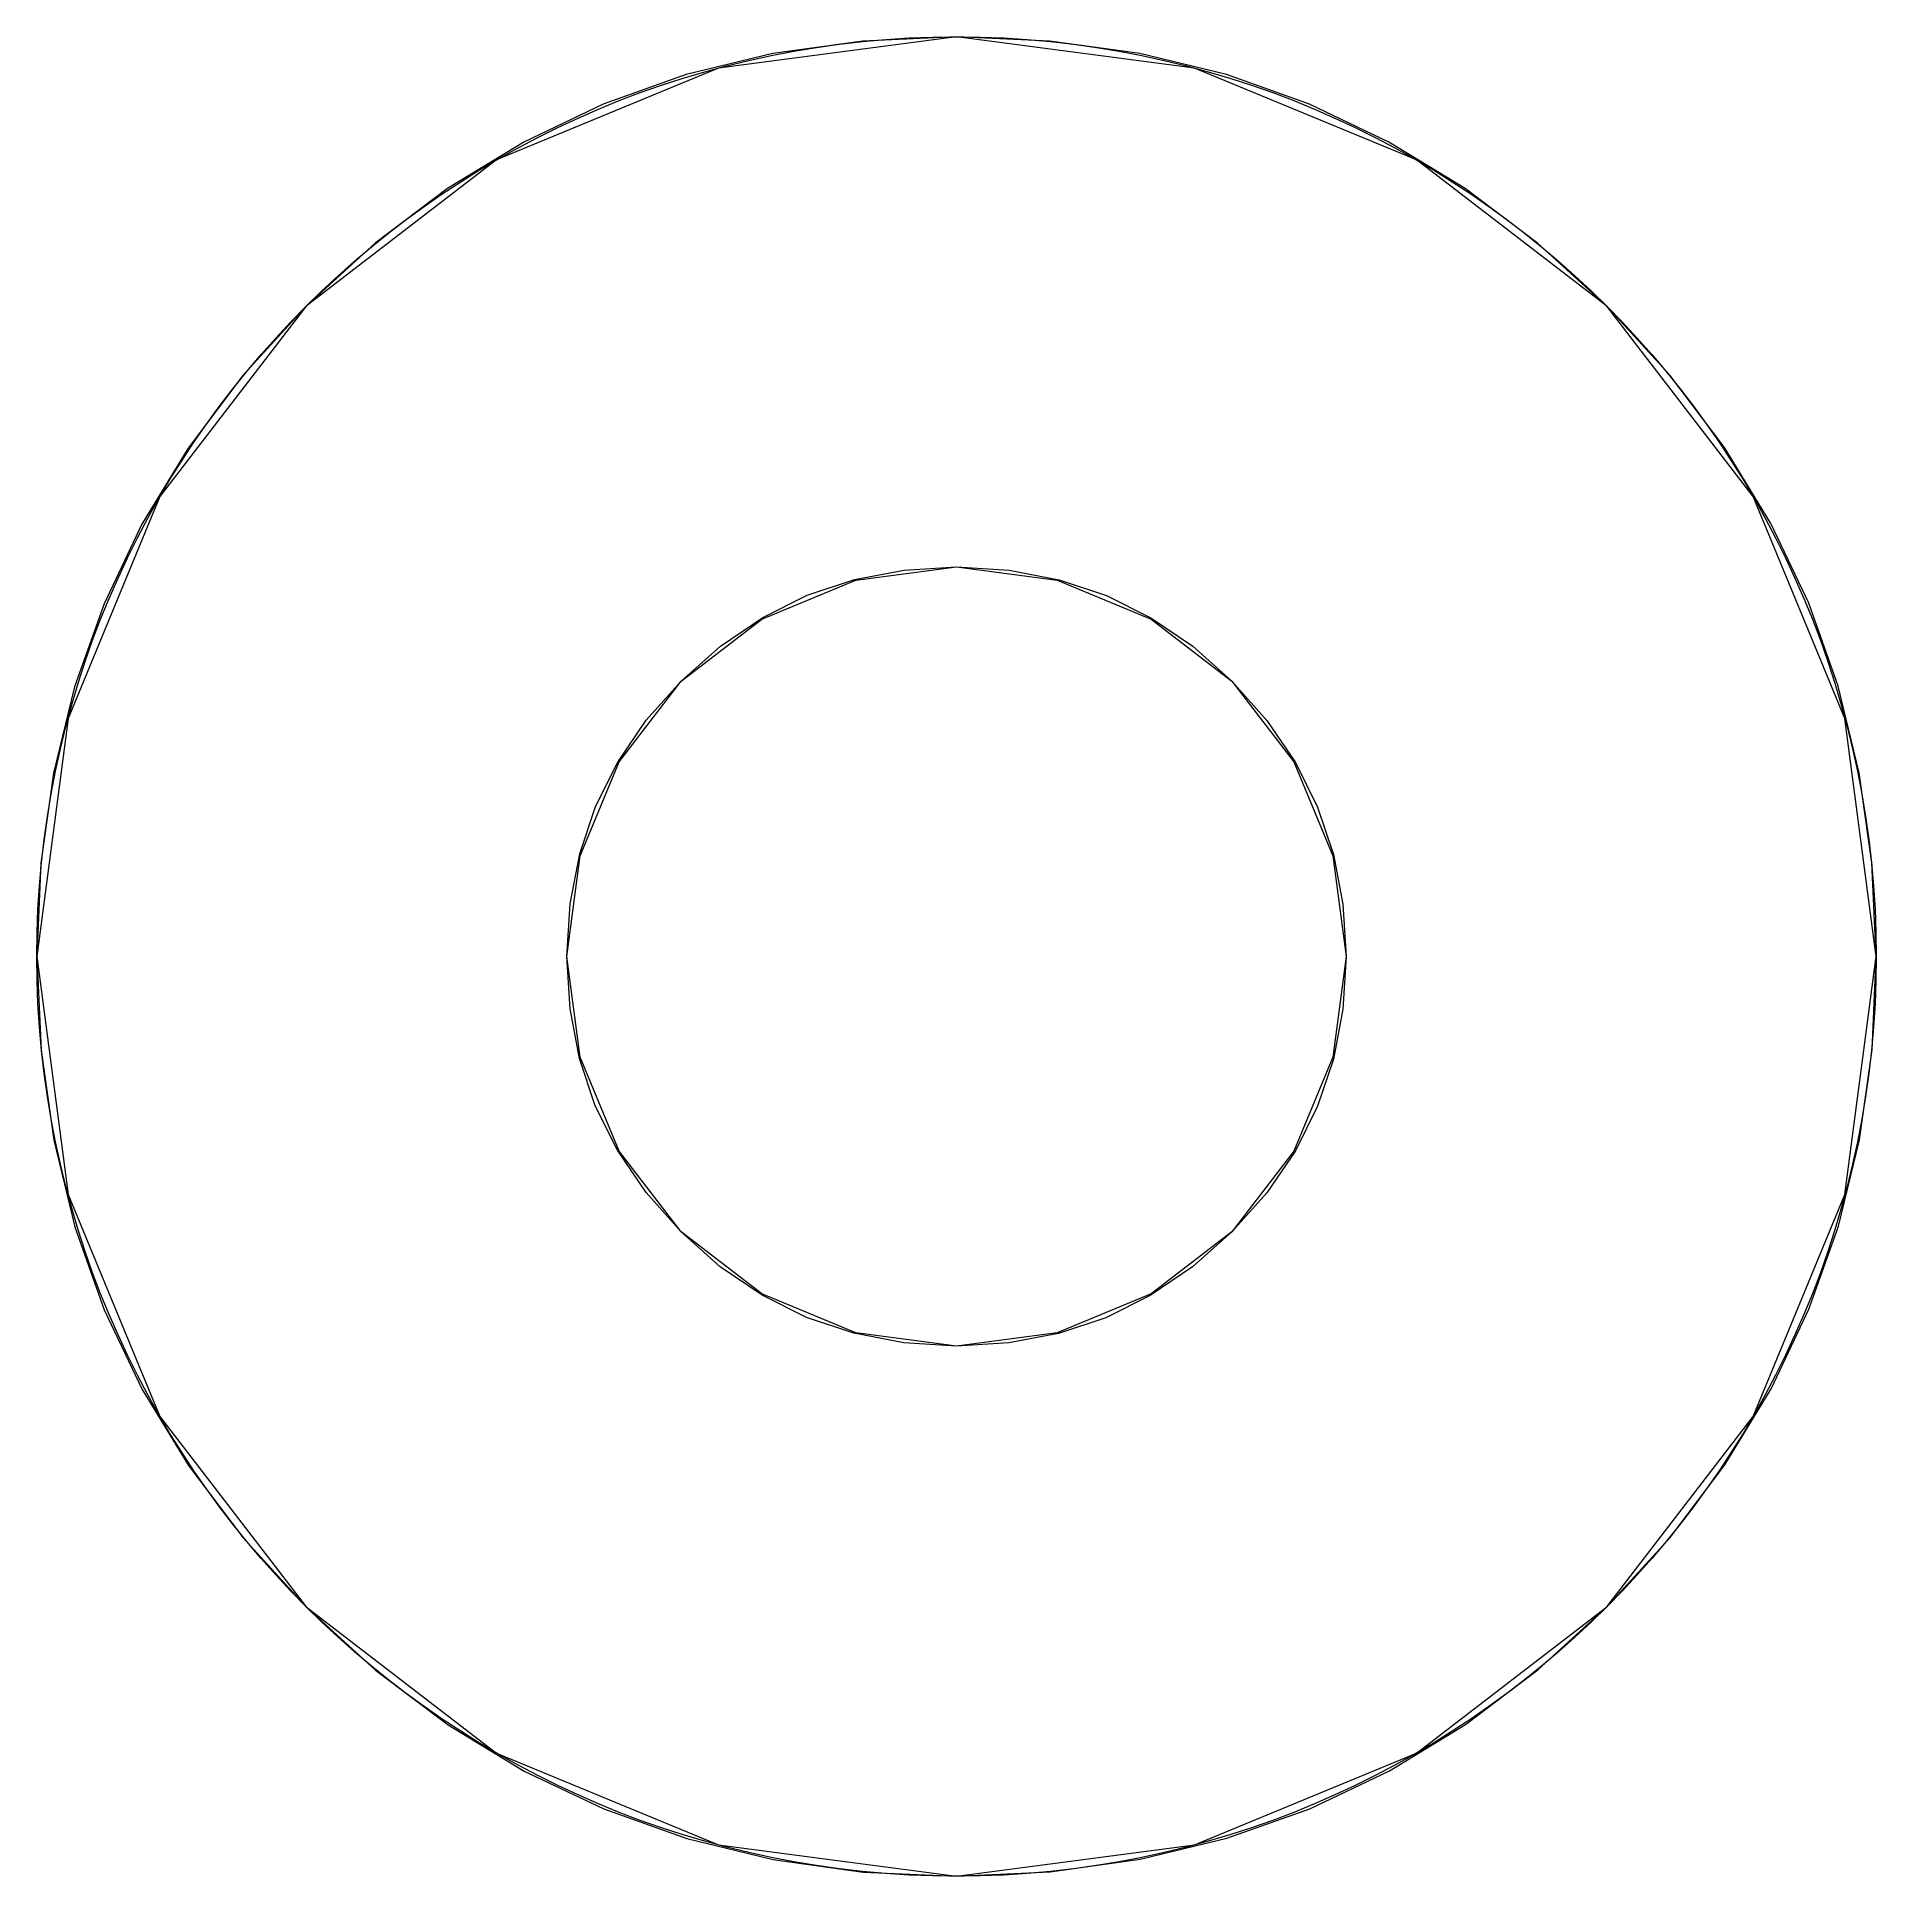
# Model space of a CAD drawing. Header units: millimetres. Extents: x 3.7 to 16.2, y 4.7 to 17.2.
import ezdxf

# ---------------------------------------------------------------- set-up
doc = ezdxf.new("R2010")
doc.units = ezdxf.units.MM
doc.header["$LTSCALE"] = 50
doc.layers.add('None', color=7, linetype='Continuous', lineweight=5)

msp = doc.modelspace()

# ---------------------------------------------------------------- wipeouts: each hides what was drawn before it
at = {"color": 255, "linetype": 'Continuous', "lineweight": 5, "transparency": 33554687}
msp.add_wipeout([(10, 4.75), (9.387, 4.78), (8.781, 4.87), (8.186, 5.019), (7.608, 5.226), (7.054, 5.488), (6.528, 5.803), (6.035, 6.169), (5.581, 6.581), (5.169, 7.035), (4.803, 7.528), (4.488, 8.054), (4.226, 8.608), (4.019, 9.186), (3.87, 9.781), (3.78, 10.387), (3.75, 11), (3.78, 11.613), (3.87, 12.219), (4.019, 12.814), (4.226, 13.392), (4.488, 13.946), (4.803, 14.472), (5.169, 14.965), (5.581, 15.419), (6.035, 15.831), (6.528, 16.197), (7.054, 16.512), (7.608, 16.774), (8.186, 16.981), (8.781, 17.13), (9.387, 17.22), (10, 17.25), (10.613, 17.22), (11.219, 17.13), (11.814, 16.981), (12.392, 16.774), (12.946, 16.512), (13.472, 16.197), (13.965, 15.831), (14.419, 15.419), (14.831, 14.965), (15.197, 14.472), (15.512, 13.946), (15.774, 13.392), (15.981, 12.814), (16.13, 12.219), (16.22, 11.613), (16.25, 11), (16.22, 10.387), (16.13, 9.781), (15.981, 9.186), (15.774, 8.608), (15.512, 8.054), (15.197, 7.528), (14.831, 7.035), (14.419, 6.581), (13.965, 6.169), (13.472, 5.803), (12.946, 5.488), (12.392, 5.226), (11.814, 5.019), (11.219, 4.87), (10.613, 4.78)], dxfattribs=at).dxf.layer = 'None'

# ---------------------------------------------------------------- next in the draw order: linework, layer by layer
at = {"layer": 'None', "color": 7, "linetype": 'Continuous', "lineweight": 5, "transparency": 33554687}
msp.add_ellipse((10, 11), major_axis=(6.25, 0), ratio=1, dxfattribs=at)
for points, invisible_edges in [([(10.635, 17.221), (6.049, 15.848), (3.778, 11.634), (10.635, 17.221)], 15), ([(10.635, 17.221), (3.778, 11.634), (9.366, 4.778), (10.635, 17.221)], 15), ([(10.635, 17.221), (8.164, 16.993), (6.049, 15.848), (10.635, 17.221)], 15), ([(9.364, 17.221), (8.752, 17.136), (8.164, 16.993), (9.364, 17.221)], 12), ([(10.635, 17.221), (9.364, 17.221), (8.164, 16.993), (10.635, 17.221)], 15), ([(10, 17.25), (8.382, 17.037), (9.315, 13.557, 16.25), (10, 13.647, 16.25)], 10), ([(10.635, 17.221), (10, 17.25), (9.364, 17.221), (10.635, 17.221)], 12), ([(9.366, 4.778), (16.222, 10.366), (10.635, 17.221), (9.366, 4.778)], 15), ([(11.618, 17.037), (10, 17.25), (10, 13.647, 16.25), (10.685, 13.557, 16.25)], 10), ([(11.834, 16.993), (11.246, 17.136), (10.635, 17.221), (11.834, 16.993)], 12), ([(12.939, 16.535), (11.834, 16.993), (10.635, 17.221), (12.939, 16.535)], 15), ([(14.848, 14.951), (12.939, 16.535), (10.635, 17.221), (14.848, 14.951)], 15), ([(16.222, 10.366), (14.848, 14.951), (10.635, 17.221), (16.222, 10.366)], 15), ([(8.382, 17.037), (6.875, 16.413), (8.676, 13.293, 16.25), (9.315, 13.557, 16.25)], 10), ([(13.125, 16.413), (11.618, 17.037), (10.685, 13.557, 16.25), (11.324, 13.293, 16.25)], 10), ([(8.164, 16.993), (7.059, 16.535), (6.049, 15.848), (8.164, 16.993)], 15), ([(8.164, 16.993), (7.599, 16.792), (7.059, 16.535), (8.164, 16.993)], 12), ([(12.939, 16.535), (12.398, 16.792), (11.834, 16.993), (12.939, 16.535)], 12), ([(7.059, 16.535), (6.542, 16.22), (6.049, 15.848), (7.059, 16.535)], 12), ([(13.949, 15.848), (13.456, 16.22), (12.939, 16.535), (13.949, 15.848)], 12), ([(14.848, 14.951), (13.949, 15.848), (12.939, 16.535), (14.848, 14.951)], 15), ([(6.875, 16.413), (5.581, 15.419), (8.128, 12.872, 16.25), (8.676, 13.293, 16.25)], 10), ([(14.419, 15.419), (13.125, 16.413), (11.324, 13.293, 16.25), (11.872, 12.872, 16.25)], 10), ([(6.049, 15.848), (4.464, 13.938), (3.778, 11.634), (6.049, 15.848)], 15), ([(6.049, 15.848), (5.151, 14.949), (4.464, 13.938), (6.049, 15.848)], 15), ([(6.049, 15.848), (5.581, 15.419), (5.151, 14.949), (6.049, 15.848)], 12), ([(14.848, 14.951), (14.419, 15.419), (13.949, 15.848), (14.848, 14.951)], 12), ([(5.581, 15.419), (4.587, 14.125), (7.707, 12.324, 16.25), (8.128, 12.872, 16.25)], 10), ([(15.413, 14.125), (14.419, 15.419), (11.872, 12.872, 16.25), (12.293, 12.324, 16.25)], 10), ([(5.151, 14.949), (4.779, 14.455), (4.464, 13.938), (5.151, 14.949)], 12), ([(15.534, 13.942), (15.22, 14.458), (14.848, 14.951), (15.534, 13.942)], 12), ([(15.992, 12.837), (15.534, 13.942), (14.848, 14.951), (15.992, 12.837)], 15), ([(16.222, 10.366), (15.992, 12.837), (14.848, 14.951), (16.222, 10.366)], 15), ([(16.037, 12.618), (15.413, 14.125), (12.293, 12.324, 16.25), (12.557, 11.685, 16.25)], 10), ([(4.587, 14.125), (3.963, 12.618), (7.443, 11.685, 16.25), (7.707, 12.324, 16.25)], 10), ([(4.464, 13.938), (4.007, 12.833), (3.778, 11.634), (4.464, 13.938)], 15), ([(4.464, 13.938), (4.207, 13.397), (4.007, 12.833), (4.464, 13.938)], 12), ([(15.992, 12.837), (15.791, 13.402), (15.534, 13.942), (15.992, 12.837)], 12), ([(8.128, 12.872, 16.25), (8.683, 13.304, 16.25), (10, 13.647, 16.25), (8.128, 12.872, 16.25)], 15), ([(8.128, 12.872, 16.25), (10, 13.647, 16.25), (11.872, 12.872, 16.25), (8.128, 12.872, 16.25)], 15), ([(8.683, 13.304, 16.25), (9.307, 13.562, 16.25), (10, 13.647, 16.25), (8.683, 13.304, 16.25)], 15), ([(9.307, 13.562, 16.25), (9.645, 13.626, 16.25), (10, 13.647, 16.25), (9.307, 13.562, 16.25)], 12), ([(10, 13.647, 16.25), (10.358, 13.625, 16.25), (10.697, 13.56, 16.25), (10, 13.647, 16.25)], 12), ([(10, 13.647, 16.25), (10.697, 13.56, 16.25), (11.872, 12.872, 16.25), (10, 13.647, 16.25)], 15), ([(8.683, 13.304, 16.25), (8.986, 13.455, 16.25), (9.307, 13.562, 16.25), (8.683, 13.304, 16.25)], 12), ([(10.697, 13.56, 16.25), (11.019, 13.453, 16.25), (11.321, 13.302, 16.25), (10.697, 13.56, 16.25)], 12), ([(10.697, 13.56, 16.25), (11.321, 13.302, 16.25), (11.872, 12.872, 16.25), (10.697, 13.56, 16.25)], 15), ([(8.128, 12.872, 16.25), (8.397, 13.11, 16.25), (8.683, 13.304, 16.25), (8.128, 12.872, 16.25)], 12), ([(11.321, 13.302, 16.25), (11.606, 13.108, 16.25), (11.872, 12.872, 16.25), (11.321, 13.302, 16.25)], 12), ([(4.007, 12.833), (3.864, 12.245), (3.778, 11.634), (4.007, 12.833)], 12), ([(7.353, 11, 16.25), (7.44, 11.697, 16.25), (8.128, 12.872, 16.25), (7.353, 11, 16.25)], 15), ([(7.353, 11, 16.25), (8.128, 12.872, 16.25), (11.872, 12.872, 16.25), (7.353, 11, 16.25)], 15), ([(10, 8.353, 16.25), (7.353, 11, 16.25), (11.872, 12.872, 16.25), (10, 8.353, 16.25)], 15), ([(7.44, 11.697, 16.25), (7.698, 12.321, 16.25), (8.128, 12.872, 16.25), (7.44, 11.697, 16.25)], 15), ([(7.698, 12.321, 16.25), (7.892, 12.606, 16.25), (8.128, 12.872, 16.25), (7.698, 12.321, 16.25)], 12), ([(10, 8.353, 16.25), (11.872, 12.872, 16.25), (12.647, 11, 16.25), (10, 8.353, 16.25)], 15), ([(11.872, 12.872, 16.25), (12.109, 12.604, 16.25), (12.303, 12.318, 16.25), (11.872, 12.872, 16.25)], 12), ([(11.872, 12.872, 16.25), (12.303, 12.318, 16.25), (12.647, 11, 16.25), (11.872, 12.872, 16.25)], 15), ([(16.221, 11.636), (16.135, 12.249), (15.992, 12.837), (16.221, 11.636)], 12), ([(16.222, 10.366), (16.221, 11.636), (15.992, 12.837), (16.222, 10.366)], 15), ([(3.963, 12.618), (3.75, 11), (7.353, 11, 16.25), (7.443, 11.685, 16.25)], 10), ([(16.25, 11), (16.037, 12.618), (12.557, 11.685, 16.25), (12.647, 11, 16.25)], 10), ([(7.44, 11.697, 16.25), (7.547, 12.019, 16.25), (7.698, 12.321, 16.25), (7.44, 11.697, 16.25)], 12), ([(12.303, 12.318, 16.25), (12.454, 12.015, 16.25), (12.561, 11.694, 16.25), (12.303, 12.318, 16.25)], 12), ([(12.303, 12.318, 16.25), (12.561, 11.694, 16.25), (12.647, 11, 16.25), (12.303, 12.318, 16.25)], 15), ([(3.778, 11.634), (3.75, 11), (3.779, 10.364), (3.778, 11.634)], 12), ([(3.778, 11.634), (3.779, 10.364), (4.008, 9.163), (3.778, 11.634)], 15), ([(3.778, 11.634), (4.008, 9.163), (5.152, 7.049), (3.778, 11.634)], 15), ([(3.778, 11.634), (5.152, 7.049), (9.366, 4.778), (3.778, 11.634)], 15), ([(7.353, 11, 16.25), (7.375, 11.358, 16.25), (7.44, 11.697, 16.25), (7.353, 11, 16.25)], 12), ([(12.561, 11.694, 16.25), (12.626, 11.356, 16.25), (12.647, 11, 16.25), (12.561, 11.694, 16.25)], 12), ([(16.222, 10.366), (16.25, 11), (16.221, 11.636), (16.222, 10.366)], 12), ([(3.75, 11), (3.963, 9.382), (7.443, 10.315, 16.25), (7.353, 11, 16.25)], 10), ([(7.438, 10.307, 16.25), (7.374, 10.645, 16.25), (7.353, 11, 16.25), (7.438, 10.307, 16.25)], 12), ([(7.696, 9.683, 16.25), (7.438, 10.307, 16.25), (7.353, 11, 16.25), (7.696, 9.683, 16.25)], 15), ([(8.128, 9.128, 16.25), (7.696, 9.683, 16.25), (7.353, 11, 16.25), (8.128, 9.128, 16.25)], 15), ([(10, 8.353, 16.25), (8.128, 9.128, 16.25), (7.353, 11, 16.25), (10, 8.353, 16.25)], 15), ([(12.647, 11, 16.25), (11.872, 9.128, 16.25), (10, 8.353, 16.25), (12.647, 11, 16.25)], 15), ([(12.647, 11, 16.25), (12.561, 10.303, 16.25), (11.872, 9.128, 16.25), (12.647, 11, 16.25)], 15), ([(16.037, 9.382), (16.25, 11), (12.647, 11, 16.25), (12.557, 10.315, 16.25)], 10), ([(12.647, 11, 16.25), (12.626, 10.643, 16.25), (12.561, 10.303, 16.25), (12.647, 11, 16.25)], 12), ([(3.779, 10.364), (3.865, 9.751), (4.008, 9.163), (3.779, 10.364)], 12), ([(3.963, 9.382), (4.587, 7.875), (7.707, 9.676, 16.25), (7.443, 10.315, 16.25)], 10), ([(7.696, 9.683, 16.25), (7.545, 9.986, 16.25), (7.438, 10.307, 16.25), (7.696, 9.683, 16.25)], 12), ([(9.366, 4.778), (13.951, 6.152), (16.222, 10.366), (9.366, 4.778)], 15), ([(12.561, 10.303, 16.25), (12.303, 9.679, 16.25), (11.872, 9.128, 16.25), (12.561, 10.303, 16.25)], 15), ([(15.413, 7.875), (16.037, 9.382), (12.557, 10.315, 16.25), (12.293, 9.676, 16.25)], 10), ([(12.561, 10.303, 16.25), (12.454, 9.982, 16.25), (12.303, 9.679, 16.25), (12.561, 10.303, 16.25)], 12), ([(13.951, 6.152), (15.536, 8.062), (16.222, 10.366), (13.951, 6.152)], 15), ([(15.536, 8.062), (15.993, 9.167), (16.222, 10.366), (15.536, 8.062)], 15), ([(15.993, 9.167), (16.136, 9.755), (16.222, 10.366), (15.993, 9.167)], 12), ([(4.587, 7.875), (5.581, 6.581), (8.128, 9.128, 16.25), (7.707, 9.676, 16.25)], 10), ([(8.128, 9.128, 16.25), (7.89, 9.397, 16.25), (7.696, 9.683, 16.25), (8.128, 9.128, 16.25)], 12), ([(12.303, 9.679, 16.25), (12.109, 9.395, 16.25), (11.872, 9.128, 16.25), (12.303, 9.679, 16.25)], 12), ([(14.419, 6.581), (15.413, 7.875), (12.293, 9.676, 16.25), (11.872, 9.128, 16.25)], 10), ([(4.008, 9.163), (4.209, 8.598), (4.466, 8.058), (4.008, 9.163)], 12), ([(4.008, 9.163), (4.466, 8.058), (5.152, 7.049), (4.008, 9.163)], 15), ([(5.581, 6.581), (6.875, 5.587), (8.676, 8.707, 16.25), (8.128, 9.128, 16.25)], 10), ([(8.679, 8.698, 16.25), (8.394, 8.892, 16.25), (8.128, 9.128, 16.25), (8.679, 8.698, 16.25)], 12), ([(9.303, 8.44, 16.25), (8.679, 8.698, 16.25), (8.128, 9.128, 16.25), (9.303, 8.44, 16.25)], 15), ([(10, 8.353, 16.25), (9.303, 8.44, 16.25), (8.128, 9.128, 16.25), (10, 8.353, 16.25)], 15), ([(11.872, 9.128, 16.25), (11.317, 8.696, 16.25), (10, 8.353, 16.25), (11.872, 9.128, 16.25)], 15), ([(11.872, 9.128, 16.25), (11.603, 8.89, 16.25), (11.317, 8.696, 16.25), (11.872, 9.128, 16.25)], 12), ([(13.125, 5.587), (14.419, 6.581), (11.872, 9.128, 16.25), (11.324, 8.707, 16.25)], 10), ([(15.536, 8.062), (15.793, 8.603), (15.993, 9.167), (15.536, 8.062)], 12), ([(6.875, 5.587), (8.382, 4.963), (9.315, 8.443, 16.25), (8.676, 8.707, 16.25)], 10), ([(9.303, 8.44, 16.25), (8.981, 8.547, 16.25), (8.679, 8.698, 16.25), (9.303, 8.44, 16.25)], 12), ([(11.317, 8.696, 16.25), (10.693, 8.438, 16.25), (10, 8.353, 16.25), (11.317, 8.696, 16.25)], 15), ([(11.618, 4.963), (13.125, 5.587), (11.324, 8.707, 16.25), (10.685, 8.443, 16.25)], 10), ([(11.317, 8.696, 16.25), (11.014, 8.545, 16.25), (10.693, 8.438, 16.25), (11.317, 8.696, 16.25)], 12), ([(8.382, 4.963), (10, 4.75), (10, 8.353, 16.25), (9.315, 8.443, 16.25)], 10), ([(10, 8.353, 16.25), (9.642, 8.375, 16.25), (9.303, 8.44, 16.25), (10, 8.353, 16.25)], 12), ([(10, 4.75), (11.618, 4.963), (10.685, 8.443, 16.25), (10, 8.353, 16.25)], 10), ([(10.693, 8.438, 16.25), (10.355, 8.374, 16.25), (10, 8.353, 16.25), (10.693, 8.438, 16.25)], 12), ([(4.466, 8.058), (4.78, 7.542), (5.152, 7.049), (4.466, 8.058)], 12), ([(13.951, 6.152), (14.849, 7.051), (15.536, 8.062), (13.951, 6.152)], 15), ([(14.849, 7.051), (15.221, 7.545), (15.536, 8.062), (14.849, 7.051)], 12), ([(5.152, 7.049), (5.581, 6.581), (6.051, 6.151), (5.152, 7.049)], 12), ([(5.152, 7.049), (6.051, 6.151), (7.062, 5.464), (5.152, 7.049)], 15), ([(5.152, 7.049), (7.062, 5.464), (9.366, 4.778), (5.152, 7.049)], 15), ([(13.951, 6.152), (14.419, 6.581), (14.849, 7.051), (13.951, 6.152)], 12), ([(6.051, 6.151), (6.545, 5.779), (7.062, 5.464), (6.051, 6.151)], 12), ([(9.366, 4.778), (11.837, 5.008), (13.951, 6.152), (9.366, 4.778)], 15), ([(11.837, 5.008), (12.942, 5.466), (13.951, 6.152), (11.837, 5.008)], 15), ([(12.942, 5.466), (13.458, 5.78), (13.951, 6.152), (12.942, 5.466)], 12), ([(7.062, 5.464), (7.603, 5.207), (8.167, 5.007), (7.062, 5.464)], 12), ([(7.062, 5.464), (8.167, 5.007), (9.366, 4.778), (7.062, 5.464)], 15), ([(11.837, 5.008), (12.402, 5.209), (12.942, 5.466), (11.837, 5.008)], 12), ([(8.167, 5.007), (8.755, 4.864), (9.366, 4.778), (8.167, 5.007)], 12), ([(9.366, 4.778), (10.636, 4.779), (11.837, 5.008), (9.366, 4.778)], 15), ([(10.636, 4.779), (11.249, 4.865), (11.837, 5.008), (10.636, 4.779)], 12), ([(9.366, 4.778), (10, 4.75), (10.636, 4.779), (9.366, 4.778)], 12)]:
    msp.add_3dface(points, dxfattribs=dict(at, invisible_edges=invisible_edges))

doc.saveas('drawing.dxf')
